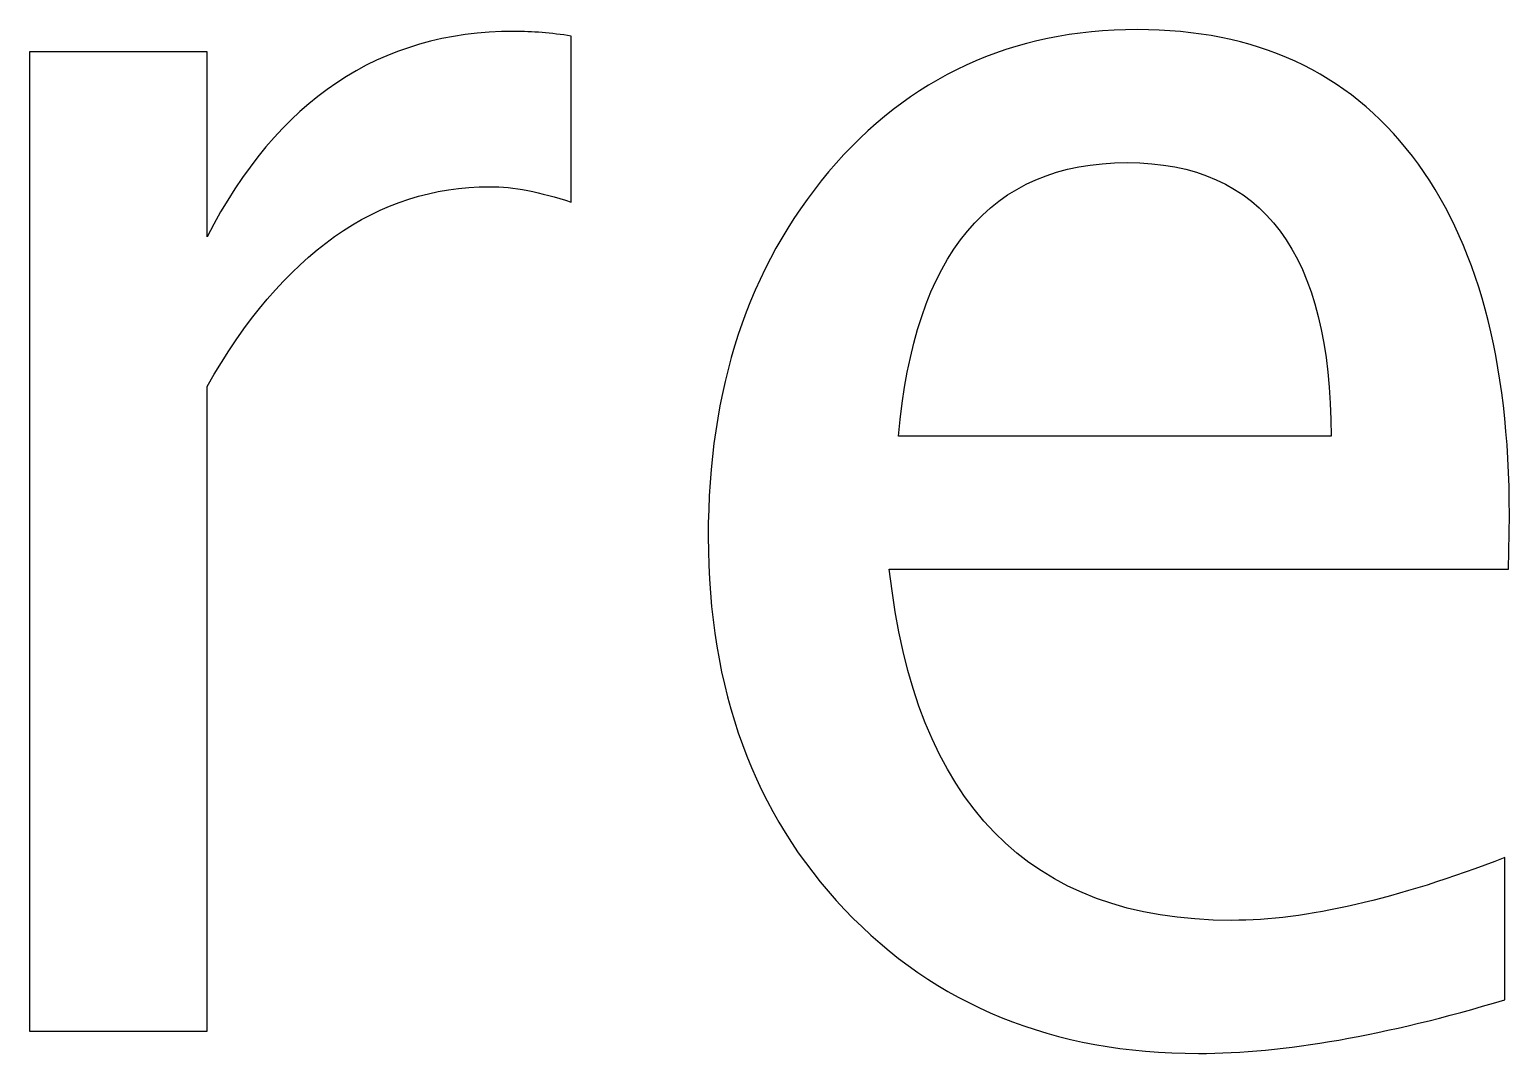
# Model space of a CAD drawing. Header units: centimetres. Extents: x -145 to 75, y -70 to 149.
# Drawn here: x -142.33 to -134.14, y 111.01 to 116.67 of the extents above; entities that cross this region are included whole.
import ezdxf

# ---------------------------------------------------------------- set-up
doc = ezdxf.new("R2010")
doc.units = ezdxf.units.CM
doc.header["$MEASUREMENT"] = 0
doc.layers.add('Layer 1', color=7, linetype='Continuous')

msp = doc.modelspace()

# ---------------------------------------------------------------- linework, layer by layer
at = {"layer": 'Layer 1'}
for points, knots in [([(-142.33064, 111.13072), (-142.33064, 111.13072), (-142.33064, 116.55182), (-142.33064, 116.55182), (-142.33064, 116.55182), (-142.33064, 116.55182), (-141.34871, 116.55182), (-141.34871, 116.55182), (-141.34871, 116.55182), (-141.34871, 116.55182), (-141.34871, 115.52727), (-141.34871, 115.52727), (-141.34871, 115.52727), (-140.95832, 116.28588), (-140.39235, 116.66433), (-139.64908, 116.66433), (-139.64908, 116.66433), (-139.5485, 116.66433), (-139.4428, 116.65581), (-139.3337, 116.63876), (-139.3337, 116.63876), (-139.3337, 116.63876), (-139.3337, 115.7199), (-139.3337, 115.7199), (-139.3337, 115.7199), (-139.50417, 115.77616), (-139.65419, 115.80514), (-139.78375, 115.80514), (-139.78375, 115.80514), (-140.40769, 115.80514), (-140.92934, 115.43691), (-141.34871, 114.69876), (-141.34871, 114.69876), (-141.34871, 114.69876), (-141.34871, 111.13072), (-141.34871, 111.13072), (-141.34871, 111.13072), (-141.34871, 111.13072), (-142.33064, 111.13072), (-142.33064, 111.13072)], [0, 0, 0, 0, 0.0909091, 0.0909091, 0.0909091, 0.0909091, 0.1818182, 0.1818182, 0.1818182, 0.1818182, 0.2727273, 0.2727273, 0.2727273, 0.2727273, 0.3636364, 0.3636364, 0.3636364, 0.3636364, 0.4545455, 0.4545455, 0.4545455, 0.4545455, 0.5454545, 0.5454545, 0.5454545, 0.5454545, 0.6363636, 0.6363636, 0.6363636, 0.6363636, 0.7272727, 0.7272727, 0.7272727, 0.7272727, 0.8181818, 0.8181818, 0.8181818, 0.8181818, 1, 1, 1, 1]), ([(-134.1666, 111.3046), (-134.82634, 111.10685), (-135.39061, 111.00798), (-135.86112, 111.00798), (-135.86112, 111.00798), (-136.66406, 111.00798), (-137.31698, 111.27392), (-137.81988, 111.8041), (-137.81988, 111.8041), (-138.32278, 112.33427), (-138.57508, 113.02129), (-138.57508, 113.86684), (-138.57508, 113.86684), (-138.57508, 114.68683), (-138.35346, 115.3602), (-137.90852, 115.88697), (-137.90852, 115.88697), (-137.46359, 116.41203), (-136.8942, 116.67456), (-136.20037, 116.67456), (-136.20037, 116.67456), (-135.54404, 116.67456), (-135.03602, 116.44101), (-134.67803, 115.97391), (-134.67803, 115.97391), (-134.32003, 115.50681), (-134.14103, 114.84537), (-134.14103, 113.98788), (-134.14103, 113.98788), (-134.14103, 113.98788), (-134.14615, 113.68784), (-134.14615, 113.68784), (-134.14615, 113.68784), (-134.14615, 113.68784), (-137.57269, 113.68784), (-137.57269, 113.68784), (-137.57269, 113.68784), (-137.42949, 112.39223), (-136.79703, 111.74443), (-135.67701, 111.74443), (-135.67701, 111.74443), (-135.26616, 111.74443), (-134.76326, 111.86035), (-134.1666, 112.0922), (-134.1666, 112.0922), (-134.1666, 112.0922), (-134.1666, 111.3046), (-134.1666, 111.3046)], [0, 0, 0, 0, 0.0769231, 0.0769231, 0.0769231, 0.0769231, 0.1538462, 0.1538462, 0.1538462, 0.1538462, 0.2307692, 0.2307692, 0.2307692, 0.2307692, 0.3076923, 0.3076923, 0.3076923, 0.3076923, 0.3846154, 0.3846154, 0.3846154, 0.3846154, 0.4615385, 0.4615385, 0.4615385, 0.4615385, 0.5384615, 0.5384615, 0.5384615, 0.5384615, 0.6153846, 0.6153846, 0.6153846, 0.6153846, 0.6923077, 0.6923077, 0.6923077, 0.6923077, 0.7692308, 0.7692308, 0.7692308, 0.7692308, 0.8461538, 0.8461538, 0.8461538, 0.8461538, 1, 1, 1, 1]), ([(-137.52155, 114.42429), (-137.52155, 114.42429), (-135.12808, 114.42429), (-135.12808, 114.42429), (-135.12808, 114.42429), (-135.12808, 115.4335), (-135.50483, 115.93811), (-136.25662, 115.93811), (-136.25662, 115.93811), (-137.01353, 115.93811), (-137.4346, 115.4335), (-137.52155, 114.42429)], [0, 0, 0, 0, 0.25, 0.25, 0.25, 0.25, 0.5, 0.5, 0.5, 0.5, 1, 1, 1, 1])]:
    msp.add_open_spline(points, degree=3, knots=knots, dxfattribs=at)

doc.saveas('drawing.dxf')
